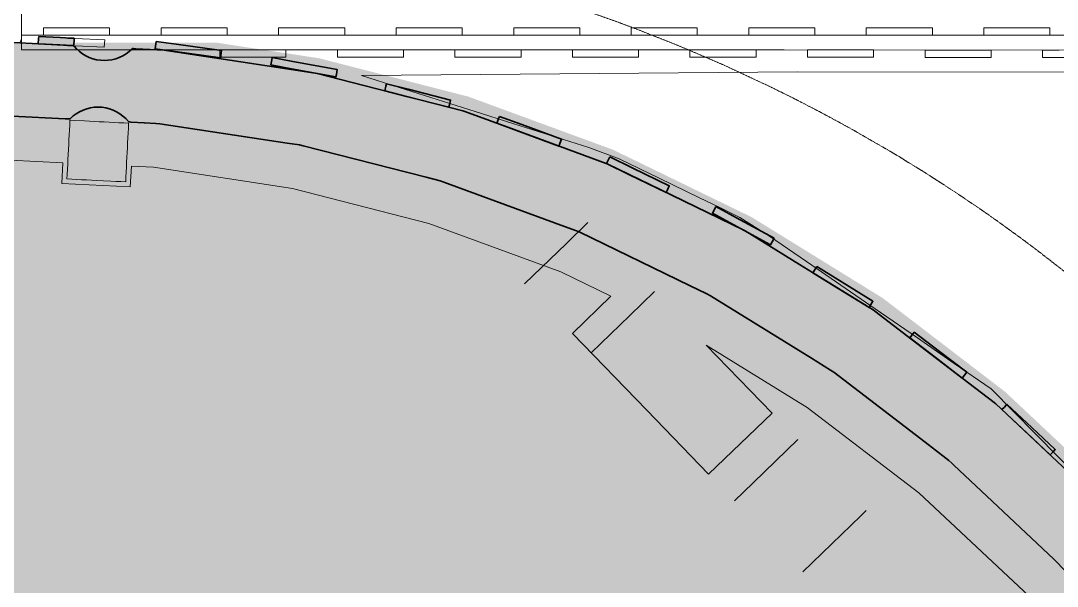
# Model space of a CAD drawing. Header units: millimetres. Extents: x -31757 to 121236, y -27283 to 59400.
# Drawn here: x 54641 to 56758, y 54795 to 55950 of the extents above; entities that cross this region are included whole.
import ezdxf

# ---------------------------------------------------------------- set-up
doc = ezdxf.new("R2010")
doc.units = ezdxf.units.MM
doc.linetypes.add('PHANTOM', pattern=[6.35, 3.175, -0.635, 0.635, -0.635, 0.635, -0.635])
for name, color, linetype, lineweight in [('01_切断（構造・壁）', 7, 'Continuous', 35), ('06_部屋の色', 8, 'Continuous', 0), ('10_見えがかり', 7, 'Continuous', 13), ('11_見えがかり（家具）', 8, 'Continuous', 9), ('20_上部（屋根の外形・梁）', 8, 'PHANTOM', 9), ('30_敷地・外構', 8, 'Continuous', 9)]:
    doc.layers.add(name, color=color, linetype=linetype, lineweight=lineweight)

msp = doc.modelspace()

# ---------------------------------------------------------------- hatches: boundary and pattern name
at = {"layer": '01_切断（構造・壁）'}
for points in [[(42366.1, 53852.4), (42446.3, 53962.3), (42479.1, 54007.2), (42480.6, 54009.2), (42567.2, 54113), (42603.5, 54156.5), (42604.1, 54157.2), (42647, 54206.3), (42659.8, 54221), (42664.9, 54227.4), (42669.3, 54234.3), (42706, 54299.5), (42706, 54299.5), (42722, 54327.8), (42722, 54327.9), (42722.6, 54328.9), (42723.5, 54330.5), (42736.6, 54351.2), (42880.6, 54580.2), (42882.8, 54583.4), (42897, 54601.8), (43062.6, 54816.1), (43065.1, 54819), (43081.1, 54836), (43266.3, 55033.4), (43269.1, 55036.1), (43287, 55051.8), (43490, 55230.1), (43493, 55232.5), (43511.9, 55246.1), (43731.5, 55404.5), (43734.7, 55406.6), (43965.2, 55541.2), (43965.2, 55541.2), (43965.2, 55541.2), (43988.7, 55554.9), (43992.1, 55556.7), (44232.2, 55667.5), (44259, 55679.9), (44262.6, 55681.3), (44511.5, 55768.4), (44540.2, 55778.4), (44543.9, 55779.5), (44573.3, 55786.7), (44829.5, 55849.4), (44833.2, 55850.1), (45093.5, 55887.9), (45093.5, 55887.9), (45124.2, 55892.3), (45128.1, 55892.7), (45151.7, 55893.8), (45422.7, 55906.8), (45424.6, 55906.9), (45999.3, 55906.8), (45999.3, 55906.8), (51526.8, 55906), (52233.3, 55905.9), (52233.3, 55905.9), (52233.3, 55905.9), (52250, 55905.9), (52282, 55905.9), (52282, 55905.9), (52282, 55905.9), (52282, 55905.9), (52311.3, 55905.9), (52311.3, 55905.9), (52311.3, 55905.9), (52338.3, 55905.9), (52338.3, 55905.9), (52338.3, 55905.9), (52338.3, 55905.9), (52363.2, 55905.9), (52363.2, 55905.9), (52363.2, 55905.9), (52386.2, 55905.9), (52407.6, 55905.9), (52407.6, 55905.9), (52446, 55905.9), (52446, 55905.9), (52446, 55905.9), (52691.5, 55905.8), (52882.6, 55905.8), (52885.7, 55905.8), (52887.6, 55905.7), (52888.4, 55904.9), (52893.9, 55899.3), (52900, 55894.3), (52906.5, 55890), (52913.4, 55886.3), (52920.7, 55883.3), (52928.2, 55881), (52935.9, 55879.5), (52943.7, 55878.7), (52951.6, 55878.7), (52959.4, 55879.5), (52967.1, 55881), (52974.6, 55883.3), (52981.9, 55886.3), (52988.8, 55890), (52995.3, 55894.3), (53001.4, 55899.3), (53006.9, 55904.9), (53007.7, 55905.7), (53009.6, 55905.8), (53157.3, 55905.8), (53157.3, 55905.8), (53157.3, 55905.8), (53814.3, 55905.7), (53815.8, 55905.7), (53815.8, 55905.7), (54225.4, 55905.6), (54227.4, 55905.6), (54227.4, 55905.6), (54511.7, 55905.6), (54557.8, 55905.6), (54557.8, 55905.6), (54557.8, 55905.6), (54624.4, 55905.6), (54626.4, 55905.5), (54728.4, 55900.4), (54728.4, 55900.4), (54729.7, 55900.3), (54729.7, 55900.3), (54730.7, 55900.3), (54730.8, 55900.3), (54731.7, 55900.2), (54732.5, 55900.2), (54732.5, 55900.2), (54734.1, 55900.1), (54734.1, 55900.1), (54743.3, 55899.6), (54743.3, 55899.6), (54744.8, 55899.5), (54744.8, 55899.5), (54746.8, 55899.4), (54746.8, 55899.4), (54747.4, 55899.4), (54749.3, 55899.2), (54750, 55898.3), (54755.3, 55892.5), (54761.1, 55887.2), (54767.4, 55882.5), (54774.1, 55878.5), (54781.2, 55875.1), (54788.6, 55872.5), (54796.2, 55870.6), (54804, 55869.4), (54811.8, 55869), (54819.7, 55869.4), (54827.4, 55870.5), (54835.1, 55872.4), (54842.5, 55875.1), (54849.6, 55878.4), (54856.3, 55882.4), (54862.6, 55887.1), (54868.4, 55892.4), (54869.2, 55893.2), (54871.2, 55893.2), (54876.2, 55892.9), (54934.4, 55890), (54938.4, 55889.6), (55144.5, 55858.2), (55242.4, 55843.4), (55246.3, 55842.6), (55342.1, 55817.9), (55544.1, 55766.1), (55547.9, 55764.9), (55648.8, 55727.8), (55836.5, 55658.9), (55840.2, 55657.3), (55946.8, 55605.5), (56116.7, 55522.9), (56120.2, 55521), (56231.7, 55452.1), (56381.8, 55359.5), (56385.1, 55357.2), (56499.7, 55269.5), (56629.2, 55170.3), (56632.3, 55167.7), (56746.9, 55060.1), (56857.1, 54956.6), (56858.6, 54955.2), (57492.8, 54296.6), (57492.8, 54296.6), (57492.8, 54296.6), (59364.1, 52353.6), (59364.1, 52353.6), (59364.1, 52353.6), (59931.9, 51763.9), (59926.3, 51769.2), (59920.2, 51773.9), (59913.7, 51778), (59906.8, 51781.5), (59899.6, 51784.3), (59892.2, 51786.4), (59884.6, 51787.7), (59876.9, 51788.4), (59869.2, 51788.3), (59861.6, 51787.4), (59854, 51785.8), (59846.7, 51783.5), (59839.6, 51780.5), (59832.8, 51776.8), (59826.4, 51772.5), (59820.5, 51767.6), (59815, 51762.1), (59810.1, 51756.2), (59805.8, 51749.8), (59802.1, 51743), (59799.2, 51735.9), (59796.9, 51728.5), (59795.3, 51721), (59794.4, 51713.3), (59794.3, 51705.6), (59795, 51697.9), (59796.4, 51690.3), (59797, 51687.7), (59796.8, 51687.3), (59794.1, 51680.9), (59791.7, 51673.4), (59790, 51665.7), (59789.1, 51657.9), (59789, 51650.1), (59789.7, 51642.3), (59791.1, 51634.5), (59793.2, 51627), (59796.1, 51619.7), (59799.7, 51612.7), (59804, 51606.1), (59808.9, 51600), (59814.3, 51594.3), (59820.3, 51589.3), (59826.8, 51584.8), (59833.6, 51581), (59840.9, 51577.9), (59848.3, 51575.5), (59856, 51573.8), (59863.8, 51573), (59871.7, 51572.8), (59879.5, 51573.5), (59887.2, 51574.9), (59894.7, 51577.1), (59900.3, 51579.2), (59901.1, 51579.5), (59904, 51578.8), (59911.8, 51577.1), (59919.7, 51576.2), (59927.7, 51576.1), (59935.7, 51576.8), (59943.5, 51578.3), (59951.2, 51580.5), (59958.6, 51583.6), (59965.7, 51587.3), (59972.3, 51591.7), (59978.5, 51596.8), (59984.2, 51602.5), (59989.2, 51608.7), (59993.6, 51615.3), (59997.3, 51622.4), (60000.3, 51629.8), (60002.6, 51637.5), (60004, 51645.4), (60004.7, 51653.4), (60004.6, 51661.4), (60003.6, 51669.3), (60001.9, 51677.1), (59999.4, 51684.7), (59996.2, 51692), (59992.2, 51699), (59987.6, 51705.5), (59982.4, 51711.5), (59984.1, 51709.7), (59993.6, 51699.9), (59993.6, 51699.9), (60014.9, 51677.8), (60014.9, 51677.8), (60029.2, 51662.9), (60380.7, 51297.9), (60381.9, 51296.5), (60380.6, 51295.1), (60376.1, 51290.8), (60275.4, 51193.8), (60274, 51192.6), (60272.6, 51193.9), (59956.9, 51521.8), (59951.1, 51527.2), (59944.9, 51532), (59938.2, 51536.1), (59931.2, 51539.6), (59923.8, 51542.4), (59916.2, 51544.5), (59908.4, 51545.7), (59900.6, 51546.3), (59892.7, 51546), (59884.9, 51545), (59877.2, 51543.2), (59869.8, 51540.6), (59862.6, 51537.4), (59855.8, 51533.4), (59849.4, 51528.9), (59843.5, 51523.6), (59821.8, 51502.5), (59821.8, 51502.5), (59733, 51416.3), (59721.5, 51405.1), (59721.5, 51405.1), (59705.1, 51389.2), (59292, 50991.6), (59292, 50991.6), (59196.3, 50899.5), (59195.6, 50898.9), (59128.1, 50832.3), (59000.5, 50706.7), (58999.1, 50705.4), (58997.7, 50706.7), (58899.6, 50807.3), (58895.7, 50811.2), (58894.5, 50812.6), (58895.7, 50814), (58896, 50814.3), (58896, 50814.3), (58904.5, 50822.7), (58904.5, 50822.7), (58904.5, 50822.7), (58916.9, 50834.9), (58916.9, 50834.9), (58916.9, 50834.9), (59081.2, 50996.7), (59081.2, 50996.7), (59091.2, 51006.5), (59091.5, 51006.8), (59504.6, 51404.4), (59600.5, 51496.7), (59701, 51594.4), (59701, 51594.4), (59717.6, 51610.4), (59717.6, 51610.4), (59732, 51624.5), (59732, 51624.5), (59740, 51632.2), (59745.3, 51637.9), (59750.1, 51644.1), (59754.2, 51650.8), (59757.6, 51657.8), (59760.4, 51665.1), (59762.4, 51672.7), (59763.7, 51680.4), (59764.2, 51688.2), (59763.9, 51696.1), (59762.9, 51703.8), (59761.2, 51711.4), (59758.6, 51718.9), (59755.4, 51726), (59751.5, 51732.8), (59747, 51739.2), (59741.8, 51745.1), (59660.2, 51829.8), (59660.2, 51829.8), (59660.2, 51829.8), (59656, 51834.2), (59656, 51834.2), (59656, 51834.2), (58763.6, 52760.8), (58763.5, 52760.9), (58763.5, 52760.9), (58369.3, 53170.2), (58340.4, 53200.3), (58340.4, 53200.3), (58241, 53303.5), (58240.9, 53303.6), (58240.9, 53303.6), (57948.4, 53607.3), (57948.4, 53607.3), (57944.6, 53611.2), (57944.6, 53611.2), (57944.6, 53611.2), (57084.7, 54504.1), (56753.8, 54847.7), (56751, 54850.5), (56636.6, 54957.9), (56636.6, 54957.9), (56546.6, 55042.4), (56546.3, 55042.8), (56546.3, 55042.8), (56542.4, 55046.4), (56536.6, 55051.8), (56530.4, 55057), (56488, 55089.5), (56301.5, 55232.3), (56294.9, 55236.9), (56255.7, 55261.1), (56049.6, 55388.3), (56042.5, 55392.2), (56007.1, 55409.4), (55783.2, 55518.2), (55775.8, 55521.4), (55744.1, 55533), (55505.2, 55620.8), (55497.5, 55623.2), (55469.4, 55630.4), (55218.2, 55694.9), (55210.4, 55696.5), (55185.2, 55700.3), (54925.3, 55739.8), (54917.3, 55740.6), (54893.6, 55741.8), (54893.6, 55741.8), (54893.6, 55741.8), (54866.5, 55743.2), (54866.3, 55743.2), (54866.3, 55743.2), (54863.6, 55743.4), (54861.7, 55743.6), (54861, 55744.4), (54855.7, 55750.3), (54849.9, 55755.5), (54843.6, 55760.2), (54836.9, 55764.3), (54829.8, 55767.6), (54822.4, 55770.3), (54814.8, 55772.2), (54807, 55773.4), (54799.2, 55773.8), (54791.3, 55773.4), (54783.6, 55772.3), (54775.9, 55770.4), (54768.5, 55767.7), (54761.4, 55764.4), (54754.7, 55760.3), (54748.4, 55755.7), (54742.6, 55750.4), (54741.8, 55749.6), (54739.8, 55749.6), (54732.1, 55750), (54623.6, 55755.5), (54619.6, 55755.6), (54555, 55755.6), (54555, 55755.6), (54555, 55755.6), (54224.4, 55755.6), (54224.4, 55755.6), (54224.4, 55755.6), (53812.8, 55755.7), (53812.8, 55755.7), (53428.3, 55755.7), (53192.7, 55755.8), (53192.7, 55755.8), (53009.6, 55755.8), (53007.7, 55755.9), (53006.9, 55756.7), (53001.4, 55762.3), (52995.3, 55767.3), (52988.8, 55771.6), (52981.8, 55775.3), (52974.6, 55778.3), (52967.1, 55780.6), (52959.4, 55782.2), (52951.6, 55782.9), (52943.7, 55782.9), (52935.9, 55782.2), (52928.2, 55780.6), (52920.7, 55778.4), (52913.4, 55775.4), (52906.5, 55771.7), (52900, 55767.3), (52893.9, 55762.3), (52888.4, 55756.8), (52887.6, 55755.9), (52885.7, 55755.8), (52846.6, 55755.8), (52805.1, 55755.8), (52792.9, 55755.8), (52770.6, 55755.8), (52740.4, 55755.8), (52735.5, 55755.8), (52732.7, 55755.8), (52729.8, 55755.8), (52726.5, 55755.8), (52723, 55755.8), (52719.2, 55755.8), (52714.9, 55755.8), (52711.5, 55755.8), (52708.9, 55755.8), (52704.8, 55755.8), (52698.2, 55755.8), (52698.2, 55755.8), (46868.1, 55756.7), (46868.1, 55756.7), (46868.1, 55756.7), (46436.4, 55756.7), (46002, 55756.8), (46002, 55756.8), (45429.2, 55756.9), (45425.3, 55756.8), (45402.8, 55755.7), (45144.4, 55743.3), (45136.7, 55742.6), (44891, 55706.9), (44891, 55706.9), (44891, 55706.9), (44863.8, 55703), (44856.3, 55701.5), (44614.5, 55642.3), (44588.4, 55635.9), (44581.1, 55633.8), (44345.4, 55551.4), (44320.7, 55542.7), (44313.6, 55539.9), (44086.8, 55435.2), (44063.2, 55424.3), (44056.4, 55420.7), (43841, 55294.9), (43818.3, 55281.7), (43811.8, 55277.5), (43796, 55266.1), (43588.2, 55116.2), (43582.1, 55111.4), (43567, 55098.1), (43375, 54929.4), (43369.4, 54924.1), (43355.3, 54909), (43180.7, 54723), (43175.7, 54717.2), (43163.4, 54701.2), (43007.1, 54498.9), (43002.7, 54492.6), (42991.9, 54475.3), (42852.9, 54254.5), (42851, 54251.2), (42806.6, 54172.6), (42806.6, 54172.6), (42789.3, 54141.9), (42788.2, 54140.1), (42787, 54138.5), (42738.7, 54083.3), (42718.5, 54060.2), (42717.3, 54058.8), (42633.3, 53958), (42599.8, 53917.9), (42596.6, 53913.8), (42520.5, 53809.6), (42489, 53766.4), (42487.5, 53764.3), (42353.3, 53567.4), (42353.3, 53567.4), (42023.1, 53082.8), (42017.4, 53074.6), (42017.4, 53074.6), (42017.4, 53074.6), (41961.9, 52993.1), (41961.9, 52993.1), (41961.9, 52993.1), (41736.6, 52662.5), (41736.6, 52662.5), (41736.6, 52662.5), (39389.9, 49219.6), (38282.4, 47594.7), (38282.4, 47594.7), (38282.4, 47594.7), (38186.3, 47453.7), (38186.3, 47453.7), (38186.3, 47453.7), (37082.1, 45833.7), (37082.1, 45833.7), (36986.2, 45693), (36986.2, 45693), (36986.2, 45693), (33562.8, 40670.3), (32448.7, 39035.8), (32448.7, 39035.8), (32448.7, 39035.8), (32352.1, 38894), (32352, 38893.9), (32352, 38893.9), (32262.5, 38762.7), (32261.1, 38760.5), (32228.5, 38709.1), (32161.6, 38603.6), (32158.9, 38599.1), (32131.1, 38548.1), (32071.7, 38439.4), (32069.4, 38434.7), (32045.3, 38382.8), (31992.8, 38269.6), (31990.8, 38264.8), (31970.6, 38212.6), (31925.3, 38095), (31923.6, 38090.1), (31907.3, 38038.1), (31869.3, 37916.4), (31867.9, 37911.3), (31864.3, 37896.2), (31864.3, 37896.2), (31859.7, 37877.2), (31859.7, 37877.2), (31859.7, 37877.2), (31859.2, 37875), (31858.6, 37873.2), (31857.6, 37872.6), (31850.9, 37868.5), (31844.6, 37863.8), (31838.9, 37858.5), (31833.7, 37852.6), (31829, 37846.3), (31825.1, 37839.5), (31821.8, 37832.4), (31819.2, 37824.9), (31817.3, 37817.3), (31816.2, 37809.5), (31815.9, 37801.7), (31816.4, 37793.9), (31817.6, 37786.1), (31819.6, 37778.5), (31822.3, 37771.1), (31825.7, 37764.1), (31829.8, 37757.4), (31830.4, 37756.4), (31830.1, 37754.5), (31825.2, 37734.4), (31824.2, 37729.3), (31821.4, 37713.3), (31793.2, 37550), (31792.4, 37544.8), (31790.6, 37527.8), (31773.3, 37363.9), (31772.9, 37358.6), (31772.2, 37340.6), (31772.2, 37340.6), (31766.1, 37186.8), (31766, 37186.7), (31766, 37186.7), (31765.7, 37177.8), (31765.7, 37176.8), (31765.7, 37176.8), (31765.6, 37171.5), (31768.3, 37068.8), (31768.3, 37068.8), (31768.4, 37065.6), (31768.4, 37065.6), (31768.4, 37064.1), (31768.4, 37063.1), (31768.5, 37061.9), (31768.5, 37061.9), (31768.5, 37061.8), (31770.3, 36990.6), (31770.3, 36989.7), (31770.3, 36989.7), (31770.6, 36984.4), (31772.5, 36964.2), (31787.3, 36803.2), (31787.9, 36798), (31791.3, 36776.8), (31816.4, 36618.3), (31817.4, 36613.1), (31822.5, 36590.9), (31857.7, 36435.7), (31859, 36430.6), (31865.9, 36407.4), (31910.8, 36256.2), (31912.5, 36251.2), (31921.2, 36227.5), (31928.2, 36208.6), (31928.2, 36208.6), (31928.2, 36208.6), (31975.6, 36080.5), (31977.6, 36075.7), (31997.3, 36031.6), (32051.8, 35909.5), (32054.1, 35904.8), (32077.7, 35860.2), (32139.1, 35743.9), (32141.7, 35739.4), (32169.3, 35694.4), (32237, 35584.4), (32239.9, 35580), (32271.8, 35535.1), (32345.2, 35431.6), (32348.4, 35427.4), (32384.5, 35383), (32463.3, 35286.3), (32466.7, 35282.3), (32467.7, 35281.3), (32490.5, 35256.7), (32490.5, 35256.7), (32490.5, 35256.7), (32590.5, 35149), (32594.2, 35145.3), (32620.8, 35120.2), (32726.6, 35020.4), (32730.5, 35016.9), (32760.3, 34992.3), (32873.7, 34898.6), (32875.7, 34896.9), (32876, 34896.7), (32877.6, 34895.4), (32876.5, 34893.9), (32846.9, 34855.7), (32837.2, 34843.2), (32798.2, 34792.7), (32798.2, 34792.7), (32787.1, 34778.3), (32785.9, 34776.9), (32784.4, 34778), (32781.5, 34780.2), (32780.5, 34781), (32712.1, 34837.6), (32630.1, 34905.3), (32628.2, 34907), (32562.3, 34969.2), (32486.7, 35040.5), (32484.9, 35042.3), (32421.5, 35110.6), (32352.6, 35184.8), (32350.8, 35186.8), (32290.4, 35261.1), (32228.1, 35337.6), (32226.5, 35339.7), (32169.5, 35420), (32114, 35498.3), (32112.5, 35500.5), (32059.5, 35586.7), (32010.7, 35666.1), (32009.4, 35668.4), (31960.7, 35760.5), (31918.6, 35840.3), (31917.4, 35842.7), (31873.7, 35940.4), (31838.1, 36020.2), (31837.1, 36022.6), (31798.9, 36125.8), (31769.6, 36205), (31768.8, 36207.5), (31736.6, 36315.8), (31713.4, 36393.9), (31712.8, 36396.4), (31687.1, 36509.5), (31669.8, 36586), (31669.3, 36588.6), (31650.7, 36706), (31638.8, 36780.7), (31638.5, 36783.3), (31627.4, 36904.4), (31620.7, 36976.9), (31620.5, 36979.5), (31618.9, 37042.5), (31618.9, 37043.4), (31618.8, 37046.4), (31618.8, 37047.7), (31618.7, 37048.7), (31618.7, 37050.1), (31618.7, 37052.2), (31618.7, 37052.2), (31618.6, 37055.3), (31618.6, 37055.3), (31615.9, 37157.2), (31615.9, 37157.2), (31615.9, 37157.2), (31615.5, 37173.9), (31615.5, 37176.5), (31615.8, 37182.3), (31620.6, 37303.3), (31620.6, 37303.3), (31620.6, 37303.3), (31623.3, 37370.8), (31623.5, 37373.4), (31637.1, 37501.9), (31643.9, 37566.8), (31644.3, 37569.4), (31666.7, 37698.8), (31677.4, 37761), (31677.9, 37763.6), (31683.6, 37786.9), (31684, 37788.6), (31684.3, 37789.7), (31684.8, 37791.6), (31685.8, 37792.1), (31692.5, 37796.2), (31698.8, 37800.9), (31704.5, 37806.3), (31709.8, 37812.1), (31714.4, 37818.5), (31718.4, 37825.2), (31721.7, 37832.4), (31724.2, 37839.8), (31726.1, 37847.4), (31727.2, 37855.2), (31727.5, 37863), (31727, 37870.9), (31725.8, 37878.6), (31723.9, 37886.2), (31721.1, 37893.6), (31717.7, 37900.7), (31713.6, 37907.4), (31713, 37908.3), (31713.3, 37910.2), (31722.8, 37949.2), (31723.6, 37952.6), (31724.3, 37955.1), (31742.3, 38012.8), (31782.2, 38140.7), (31783.1, 38143.2), (31805.3, 38200.8), (31853.1, 38324.6), (31854.1, 38327), (31880.5, 38383.9), (31935.9, 38503.5), (31937.1, 38505.8), (31967.4, 38561.3), (32030.2, 38676.5), (32031.6, 38678.7), (32065.6, 38732.3), (32136.1, 38843.5), (32136.8, 38844.6), (32227.5, 38977.7), (32227.5, 38977.7), (32324, 39119.2), (32324.3, 39119.6), (32324.3, 39119.6), (32324.3, 39119.6), (33438.3, 40754.1), (36862.8, 45778.3), (36862.8, 45778.3), (36958.7, 45919), (36958.7, 45919), (38062.8, 47538.9), (38062.8, 47538.9), (38062.8, 47538.9), (38159, 47680), (38159, 47680), (38159, 47680), (39252.1, 49283.7), (39266.5, 49304.9), (39266.5, 49304.9), (40085.2, 50506.1), (41490.1, 52567.3), (41490.1, 52567.3), (41490.1, 52567.3), (41609.6, 52742.6), (41613.7, 52748.6), (41613.7, 52748.6), (41831.7, 53068.5), (41839, 53079.2), (41839, 53079.2), (41839, 53079.2), (41894.6, 53160.7), (41894.6, 53160.7), (41894.6, 53160.7), (42225, 53645.5), (42230.4, 53653.3), (42230.4, 53653.3), (42230.4, 53653.3), (42365.3, 53851.3)], [(54677.9, 55917.9), (54721.9, 55915.7), (54732.6, 55915.2), (54737.7, 55914.9), (54750.1, 55914.3), (54750, 55912.4), (54749.4, 55899.3), (54737, 55899.9), (54731.8, 55900.2), (54721.2, 55900.7), (54677.1, 55903), (54677.7, 55913.7)], [(54917.6, 55907.6), (54958.6, 55902), (55051.4, 55889.4), (55050, 55879.2), (55049.4, 55874.5), (54956.6, 55887.1), (54915.6, 55892.7), (54917, 55903)], [(55154.7, 55874.8), (55197.1, 55867), (55287.5, 55850.4), (55285.7, 55840.5), (55284.8, 55835.6), (55194.4, 55852.2), (55152, 55860), (55153.8, 55870)], [(55388.3, 55821.6), (55432.4, 55810.2), (55519, 55788), (55516.6, 55778.5), (55515.3, 55773.5), (55428.6, 55795.7), (55384.5, 55807), (55387, 55816.7)], [(55618.7, 55754.9), (55664.3, 55738.1), (55745.4, 55708.3), (55742.2, 55699.5), (55740.2, 55694.2), (55659.1, 55724), (55613.5, 55740.8), (55616.8, 55749.8)], [(55844.1, 55672.1), (55891.1, 55649.3), (55965.5, 55613.2), (55961.6, 55605.1), (55959, 55599.7), (55884.5, 55635.8), (55837.5, 55658.6), (55841.6, 55666.9)], [(56060.8, 55570.5), (56110.4, 55543.5), (56179.4, 55506), (56175.4, 55498.5), (56172.3, 55492.8), (56103.3, 55530.3), (56053.7, 55557.3), (56057.8, 55565)], [(56266.6, 55448.2), (56318.4, 55416.3), (56381.5, 55377.3), (56377.3, 55370.5), (56373.6, 55364.6), (56310.5, 55403.5), (56258.8, 55435.5), (56263.1, 55442.5)], [(56465.7, 55314.4), (56517.4, 55274.8), (56572.9, 55232.4), (56568.3, 55226.4), (56563.8, 55220.5), (56508.3, 55262.9), (56456.6, 55302.5), (56461.3, 55308.7)], [(56655.1, 55166.9), (56705.6, 55119.4), (56753.5, 55074.5), (56748.7, 55069.4), (56743.2, 55063.6), (56695.4, 55108.5), (56644.8, 55156), (56649.8, 55161.3)]]:
    msp.add_hatch(color=7, dxfattribs=at).paths.add_polyline_path(points)
at = {"layer": '06_部屋の色', "true_color": 0xf6e3a4}
h = msp.add_hatch(color=8, dxfattribs=at)
h.paths.add_polyline_path([(37121.8, 42081.2), (37460.6, 42484.9), (37800.4, 42887.9), (36072.4, 44348.7), (39234.8, 48988.5), (39431.2, 49276.7), (39322.7, 49373.6), (39316.9, 49378.8), (39496.9, 49642.9), (39611.1, 49540.6), (39795.6, 49811.2), (39687.3, 49908.5), (39681.5, 49913.7), (39861.6, 50178), (39975.6, 50075.3), (40009.7, 50125.4), (40040.8, 50171), (41255.9, 51953.7), (41148.6, 52052.4), (41142.8, 52057.7), (41323.5, 52322.9), (41429.2, 52225.4), (41436.5, 52218.7), (41621.7, 52490.5), (41514.7, 52589.5), (41508.9, 52594.8), (41689.8, 52860.2), (41802.5, 52755.7), (41822.1, 52784.5), (42460.9, 53721.7), (42489.9, 53764.2), (42585.7, 53895.5), (42599.7, 53914.6), (42604.4, 53920.3), (42708.9, 54045.6), (42719.4, 54058.2), (42787.8, 54136.5), (42789.9, 54138.9), (42851.9, 54248.7), (42853.6, 54251.8), (42853.6, 54251.9), (42855.9, 54255.5), (43006.4, 54494.7), (43009, 54498), (43179.6, 54718.9), (43182.4, 54721.9), (43373.5, 54925.4), (43376.6, 54928.2), (43586.3, 55112.4), (43589.7, 55114.8), (43816, 55278.1), (43817.8, 55279.1), (44024.5, 55399.8), (44060.7, 55420.9), (44277.9, 55521.2), (44317.9, 55539.6), (44543.7, 55618.6), (44585.3, 55633.1), (44817.7, 55690), (44860.4, 55700.5), (45097.2, 55734.8), (45139.9, 55741), (45140.7, 55741.1), (45144.9, 55741.3), (45427.3, 55754.9), (45483, 55754.9), (47818.2, 55754.5), (47818.4, 55903), (47818.4, 55906.5), (51414.4, 55906), (51414.2, 55759.5), (51414.2, 55754), (51454.3, 55754), (51465.9, 55754), (54573.7, 55753.6), (54613.5, 55753.6), (54615.4, 55753.6), (54621.5, 55753.6), (54623.5, 55753.5), (54625.5, 55753.4), (54626, 55753.3), (54921.2, 55738.5), (54925.4, 55737.8), (55213.9, 55693.9), (55218.1, 55692.9), (55500.8, 55620.2), (55504.7, 55618.8), (55778.8, 55518.2), (55782.5, 55516.4), (56045.2, 55388.7), (56048.5, 55386.6), (56297.2, 55233.1), (56300.2, 55230.8), (56532.3, 55053.1), (56533.1, 55052.3), (56744.8, 54853.6), (56751, 54847.7), (56772.1, 54825.8), (56777.2, 54820.5), (56821.3, 54774.8), (56991.9, 54597.6), (59427.7, 52068.4), (59746.8, 51737.1), (59781.4, 51701.1), (59794.3, 51687.7), (59792.1, 51685.6), (59685.5, 51582.1), (59787.6, 51476.3), (59791.1, 51472.7), (59705, 51389), (59196, 50899.2), (59143.7, 50847.7), (59044.4, 50949.6), (59037.6, 50956.5), (59034, 50953), (59033.8, 50952.8), (59033.1, 50952.1), (59029.9, 50949), (58743.2, 50666.6), (58401.6, 50334.7), (58400.1, 50333.3), (58394.2, 50327.5), (57903.5, 49839.6), (57892.9, 49829), (57459.3, 49402), (57563.5, 49297.4), (57566.6, 49294.3), (57502.7, 49231.4), (57154, 48880), (56803.1, 48530.9), (56319, 48038.3), (56153.9, 47871.8), (56045.6, 47978.5), (55701.8, 47631.8), (55695.6, 47625.4), (55514.2, 47438.2), (55619.3, 47335.4), (55622.9, 47331.9), (55470.9, 47175.2), (55131.2, 46829.4), (54643.1, 46321.1), (54162.4, 45825.1), (53814.8, 45458.4), (53742.7, 45383.3), (53637.7, 45483.3), (53632.6, 45488.1), (53421.1, 45267.7), (53527.7, 45166.4), (53531.3, 45163), (53479.2, 45108.7), (52996.9, 44594.7), (52522.1, 44093.2), (52295.7, 43848.7), (52189.7, 43947.7), (52184.5, 43952.5), (52071.6, 43830.4), (52067.7, 43826.3), (51742.6, 43479.6), (51737.9, 43474.5), (51735.6, 43472.1), (51731.2, 43467.3), (51729.8, 43465.8), (51272.8, 42967.2), (51268.6, 42962.6), (50788.3, 42443.3), (50777.9, 42432.1), (50470.8, 42092.4), (50464.2, 42085.1), (50122.7, 41712.2), (49662.4, 41198.3), (49653.5, 41188.4), (49653.4, 41188.2), (49652.4, 41187.1), (49194.4, 40680.5), (49188.9, 40674.4), (48872.2, 40316), (48867.4, 40310.6), (48534.9, 39939.1), (48530, 39933.5), (48072.9, 39411.1), (48066.1, 39403.3), (47608.6, 38885.3), (47437.2, 38686.8), (47550, 38588.5), (47551.8, 38587), (47406.2, 38418.2), (47073.7, 38037.8), (46615.8, 37502), (46164.6, 36979.1), (45852.2, 36608.5), (45590.5, 36302.3), (44600.9, 37138.8), (44291.6, 37400.2), (44789.6, 37987.1), (45302.9, 38587.4), (45805.3, 39170.5), (46309.8, 39751.7), (43444.8, 42248), (42931, 41656.2), (42419.5, 41062.4), (41910.1, 40466.8), (41389.8, 39853.7), (41349.7, 39806.3), (43641.2, 37870.2), (43189.5, 37333.6), (42700.5, 36748.6), (42375.7, 36357.7), (41893.4, 35773.6), (41891, 35772), (41887.6, 35772.2), (35947.6, 40658.3), (35945.8, 40661.7), (35947, 40665.4), (36615.4, 41474)])
h.paths.add_polyline_path([(52361.6, 48399.8), (52291.4, 48477.5), (52216.2, 48550.4), (52136.5, 48618.2), (52052.4, 48680.7), (51964.5, 48737.5), (51873, 48788.5), (51778.4, 48833.3), (51681.1, 48871.9), (51581.5, 48904.1), (51479.9, 48929.6), (51376.9, 48948.5), (51272.9, 48960.5), (51168.3, 48965.8), (51063.6, 48964.2), (50959.3, 48955.8), (50855.7, 48940.5), (50753.4, 48918.5), (50652.7, 48889.9), (50554, 48854.7), (50457.9, 48813.2), (50364.7, 48765.4), (50274.8, 48711.7), (50188.7, 48652.2), (50106.6, 48587.2), (50029, 48517), (49956.1, 48441.8), (49888.3, 48362.1), (49825.8, 48278), (49769, 48190.1), (49718, 48098.7), (49673.1, 48004), (49634.5, 47906.7), (49602.4, 47807.1), (49576.8, 47705.5), (49558, 47602.6), (49545.9, 47498.5), (49540.7, 47393.9), (49542.3, 47289.3), (49550.7, 47184.9), (49566, 47081.3), (49588, 46978.9), (49616.6, 46878.3), (49651.8, 46779.6), (49693.3, 46683.5), (49741, 46590.4), (49794.7, 46500.5), (49854.2, 46414.3), (49919.2, 46332.3), (49989.5, 46254.6), (50064.6, 46181.7), (50144.4, 46113.9), (50228.4, 46051.4), (50316.4, 45994.6), (50407.8, 45943.6), (50502.4, 45898.7), (50599.7, 45860.2), (50699.4, 45828), (50801, 45802.5), (50903.9, 45783.6), (51007.9, 45771.5), (51112.5, 45766.3), (51217.2, 45767.9), (51321.5, 45776.3), (51425.1, 45791.6), (51527.5, 45813.6), (51628.2, 45842.2), (51726.8, 45877.4), (51822.9, 45918.9), (51916.1, 45966.6), (52006, 46020.4), (52092.1, 46079.9), (52174.2, 46144.9), (52251.9, 46215.1), (52324.8, 46290.2), (52392.6, 46370), (52455.1, 46454.1), (52511.9, 46542), (52562.8, 46633.4), (52607.7, 46728.1), (52646.3, 46825.4), (52678.4, 46925), (52704, 47026.6), (52722.8, 47129.5), (52734.9, 47233.5), (52740.2, 47338.1), (52738.6, 47442.8), (52730.1, 47547.1), (52714.9, 47650.8), (52692.9, 47753.1), (52664.3, 47853.8), (52629.1, 47952.5), (52587.5, 48048.6), (52539.8, 48141.7), (52486.1, 48231.6), (52426.6, 48317.8)], flags=0)
at = {"layer": '10_見えがかり'}
msp.add_hatch(color=8, dxfattribs=at).paths.add_polyline_path([(42365.7, 53851.9), (42479.8, 54008.2), (42603.8, 54156.9), (42665.2, 54227.2), (42723, 54329.7), (42881.7, 54581.9), (43063.8, 54817.6), (43267.7, 55034.8), (43491.5, 55231.4), (43733.1, 55405.6), (43990.3, 55555.9), (44260.8, 55680.7), (44542, 55779), (44831.3, 55849.9), (45113.4, 55890.8), (45126.1, 55892.6), (45423.7, 55906.9), (47816.4, 55906.5), (52850.6, 55905.8), (53007.7, 55905.8), (53241.3, 55905.8), (54357.6, 55905.6), (54625.4, 55905.6), (54627.5, 55905.5), (55040.7, 55905.4), (55250.6, 55873.5), (55555.2, 55795.2), (55850.5, 55686.8), (56133.5, 55549.2), (56401.1, 55384), (56650.9, 55192.8), (56879.6, 54978), (60015.9, 51721.4), (59993.6, 51699.9), (60382.1, 51296.5), (60274, 51192.5), (59901.1, 51579.6), (59829.4, 51510), (59704.9, 51389), (59196, 50899.2), (58999.5, 50705.7), (58849.5, 50557.9), (58500.7, 50219.1), (57999.8, 49721), (57502.7, 49231.4), (57154, 48880), (57142.7, 48868.8), (56815.3, 48543.2), (56309.1, 48028.2), (56152.5, 47870.4), (55810.5, 47525.5), (55485.3, 47190), (55131.2, 46829.4), (54643.1, 46321.1), (54162.4, 45825.1), (53814.8, 45458.4), (53606.4, 45241.3), (53532.7, 45164.4), (53479.2, 45108.7), (52996.9, 44594.7), (52522, 44093.2), (52294.3, 43847.3), (52178.7, 43722.5), (51847.2, 43368.9), (51380.5, 42859.8), (50890.2, 42329.6), (50576.8, 41983), (50235.5, 41610.4), (49818, 41144.2), (49765.3, 41085.3), (49302.1, 40573), (48967.5, 40194.4), (48644.2, 39833.2), (48180.1, 39302.8), (47722.9, 38785.1), (47553.1, 38588.5), (47392.7, 38402.7), (47073.7, 38037.8), (46615.8, 37502), (46164.6, 36979.1), (45838.8, 36592.9), (45535.2, 36237.6), (45072.4, 35683.3), (44616.2, 35141.8), (44319.2, 34781), (43995.5, 34393), (43550.1, 33846.7), (43111.2, 33313.5), (42801, 32927.8), (42488.3, 32544), (42053.7, 31998.2), (41611.1, 31447.6), (41310.8, 31065.1), (41007.9, 30684.7), (40574.4, 30126.9), (40138.2, 29571.3), (39909.1, 29272.3), (39891.6, 29285.9), (39872.6, 29261.3), (32761.7, 34756.3), (32608.6, 34882.9), (32463.8, 35019.5), (32328.3, 35165.4), (32202.6, 35319.9), (32087.4, 35482.2), (31983, 35651.8), (31890.1, 35827.9), (31808.8, 36009.7), (31739.7, 36196.4), (31683.1, 36387.3), (31639, 36581.5), (31607.8, 36778.1), (31589.6, 36976.4), (31584.5, 37175.4), (31592.4, 37374.4), (31613.3, 37572.4), (31647.3, 37768.6), (31694, 37962.1), (31753.3, 38152.2), (31825, 38338), (31895.9, 38490.9), (32118.9, 38816.4), (32136.5, 38844), (35925.4, 44403), (36028.1, 44553.6), (36318, 44979), (36378.3, 45067.4), (36524.9, 45282.6), (37696.6, 47001.6), (39118.1, 49087.1), (39858, 50172.7), (39862.7, 50179.7), (40319.1, 50849.2), (40623.3, 51295.5), (40989.2, 51832.4), (41141.4, 52055.7), (41297.5, 52284.7)])

# ---------------------------------------------------------------- linework, layer by layer
at = {"layer": '01_切断（構造・壁）'}
for points in [[(54626.4, 55905.5), (54728.4, 55900.4), (54728.4, 55900.4), (54729.7, 55900.3), (54729.7, 55900.3), (54730.7, 55900.3), (54730.8, 55900.3), (54731.7, 55900.2), (54732.5, 55900.2), (54732.5, 55900.2), (54734.1, 55900.1), (54734.1, 55900.1), (54743.3, 55899.6), (54743.3, 55899.6), (54744.8, 55899.5), (54744.8, 55899.5), (54746.8, 55899.4), (54746.8, 55899.4), (54747.4, 55899.4), (54749.3, 55899.2), (54750, 55898.3), (54755.3, 55892.5), (54761.1, 55887.2), (54767.4, 55882.5), (54774.1, 55878.5), (54781.2, 55875.1), (54788.6, 55872.5), (54796.2, 55870.6), (54804, 55869.4), (54811.8, 55869), (54819.7, 55869.4), (54827.4, 55870.5), (54835.1, 55872.4), (54842.5, 55875.1), (54849.6, 55878.4), (54856.3, 55882.4), (54862.6, 55887.1), (54868.4, 55892.4), (54869.2, 55893.2), (54871.2, 55893.2), (54876.2, 55892.9), (54934.4, 55890), (54938.4, 55889.6), (55144.5, 55858.2), (55242.4, 55843.4), (55246.3, 55842.6), (55342.1, 55817.9), (55544.1, 55766.1), (55547.9, 55764.9), (55648.8, 55727.8), (55836.5, 55658.9), (55840.2, 55657.3), (55946.8, 55605.5), (56116.7, 55522.9), (56120.2, 55521), (56231.7, 55452.1), (56381.8, 55359.5), (56385.1, 55357.2), (56499.7, 55269.5), (56629.2, 55170.3), (56632.3, 55167.7), (56746.9, 55060.1), (56857.1, 54956.6)], [(54677.9, 55917.9), (54721.9, 55915.7), (54732.6, 55915.2), (54737.7, 55914.9), (54750.1, 55914.3), (54750, 55912.4), (54749.4, 55899.3), (54737, 55899.9), (54731.8, 55900.2), (54721.2, 55900.7), (54677.1, 55903), (54677.7, 55913.7), (54677.9, 55917.9)], [(54917.6, 55907.6), (54958.6, 55902), (55051.4, 55889.4), (55050, 55879.2), (55049.4, 55874.5), (54956.6, 55887.1), (54915.6, 55892.7), (54917, 55903), (54917.6, 55907.6)], [(55154.7, 55874.8), (55197.1, 55867), (55287.5, 55850.4), (55285.7, 55840.5), (55284.8, 55835.6), (55194.4, 55852.2), (55152, 55860), (55153.8, 55870), (55154.7, 55874.8)], [(55388.3, 55821.6), (55432.4, 55810.2), (55519, 55788), (55516.6, 55778.5), (55515.3, 55773.5), (55428.6, 55795.7), (55384.5, 55807), (55387, 55816.7), (55388.3, 55821.6)], [(57084.7, 54504.1), (56753.8, 54847.7), (56751, 54850.5), (56636.6, 54957.9), (56636.6, 54957.9), (56546.6, 55042.4), (56546.3, 55042.8), (56546.3, 55042.8), (56542.4, 55046.4), (56536.6, 55051.8), (56530.4, 55057), (56488, 55089.5), (56301.5, 55232.3), (56294.9, 55236.9), (56255.7, 55261.1), (56049.6, 55388.3), (56042.5, 55392.2), (56007.1, 55409.4), (55783.2, 55518.2), (55775.8, 55521.4), (55744.1, 55533), (55505.2, 55620.8), (55497.5, 55623.2), (55469.4, 55630.4), (55218.2, 55694.9), (55210.4, 55696.5), (55185.2, 55700.3), (54925.3, 55739.8), (54917.3, 55740.6), (54893.6, 55741.8), (54893.6, 55741.8), (54893.6, 55741.8), (54866.5, 55743.2), (54866.3, 55743.2), (54866.3, 55743.2), (54863.6, 55743.4), (54861.7, 55743.6), (54861, 55744.4), (54855.7, 55750.3), (54849.9, 55755.5), (54843.6, 55760.2), (54836.9, 55764.3), (54829.8, 55767.6), (54822.4, 55770.3), (54814.8, 55772.2), (54807, 55773.4), (54799.2, 55773.8), (54791.3, 55773.4), (54783.6, 55772.3), (54775.9, 55770.4), (54768.5, 55767.7), (54761.4, 55764.4), (54754.7, 55760.3), (54748.4, 55755.7), (54742.6, 55750.4), (54741.8, 55749.6), (54739.8, 55749.6), (54732.1, 55750), (54623.6, 55755.5)], [(55618.7, 55754.9), (55664.3, 55738.1), (55745.4, 55708.3), (55742.2, 55699.5), (55740.2, 55694.2), (55659.1, 55724), (55613.5, 55740.8), (55616.8, 55749.8), (55618.7, 55754.9)], [(55844.1, 55672.1), (55891.1, 55649.3), (55965.5, 55613.2), (55961.6, 55605.1), (55959, 55599.7), (55884.5, 55635.8), (55837.5, 55658.6), (55841.6, 55666.9), (55844.1, 55672.1)], [(56060.8, 55570.5), (56110.4, 55543.5), (56179.4, 55506), (56175.4, 55498.5), (56172.3, 55492.8), (56103.3, 55530.3), (56053.7, 55557.3), (56057.8, 55565), (56060.8, 55570.5)], [(55670, 55412.6), (55755.4, 55495.3), (55799.3, 55537.8)], [(56266.6, 55448.2), (56318.4, 55416.3), (56381.5, 55377.3), (56377.3, 55370.5), (56373.6, 55364.6), (56310.5, 55403.5), (56258.8, 55435.5), (56263.1, 55442.5), (56266.6, 55448.2)], [(55806.1, 55271.9), (55884.8, 55348), (55935.5, 55397)], [(56465.7, 55314.4), (56517.4, 55274.8), (56572.9, 55232.4), (56568.3, 55226.4), (56563.8, 55220.5), (56508.3, 55262.9), (56456.6, 55302.5), (56461.3, 55308.7), (56465.7, 55314.4)], [(56655.1, 55166.9), (56705.6, 55119.4), (56753.5, 55074.5), (56748.7, 55069.4), (56743.2, 55063.6), (56695.4, 55108.5), (56644.8, 55156), (56649.8, 55161.3), (56655.1, 55166.9)], [(56098.4, 54969.6), (56136.7, 55006.7), (56227.7, 55094.8)], [(56238.5, 54824.8), (56356.8, 54939.2), (56367.9, 54949.9)]]:
    msp.add_lwpolyline(points, dxfattribs=at)
at = {"layer": '10_見えがかり'}
for points in [[(54642.5, 55895.7), (54642.5, 55898.2), (54642.5, 55900.7), (54642.5, 55903.2), (54642.5, 55905.7), (54642.5, 55908.2), (54642.5, 55910.7), (54642.5, 55913.2), (54642.5, 55915.7), (54642.5, 55918.2), (54642.5, 55920.7), (55421.3, 55920.6), (56200.1, 55920.5), (56978.9, 55920.4), (57757.7, 55920.3), (58536.5, 55920.1), (60094.1, 55919.9), (60872.9, 55919.8), (62430.4, 55919.6)], [(54642.5, 55895.7), (54642.5, 55898.2), (54642.5, 55900.7), (54642.5, 55903.2), (54642.5, 55905.7), (54642.5, 55908.2), (54642.5, 55910.7), (54642.5, 55913.2), (54642.5, 55915.7), (54642.5, 55918.2), (54642.5, 55920.7), (55421.3, 55920.6), (56200.1, 55920.5), (56978.9, 55920.4), (57757.7, 55920.3), (58536.5, 55920.1), (60094.1, 55919.9), (60872.9, 55919.8), (62430.4, 55919.6)], [(54642.5, 55895.7), (54642.5, 55898.2), (54642.5, 55900.7), (54642.5, 55903.2), (54642.5, 55905.7), (54642.5, 55908.2), (54642.5, 55910.7), (54642.5, 55913.2), (54642.5, 55915.7), (54642.5, 55918.2), (54642.5, 55920.7), (55421.3, 55920.6), (56200.1, 55920.5), (56978.9, 55920.4), (57757.7, 55920.3), (58536.5, 55920.1), (60094.1, 55919.9), (60872.9, 55919.8), (62430.4, 55919.6)], [(54687.8, 55920.7), (54687.8, 55923.2), (54687.8, 55924.4), (54687.8, 55925.7), (54687.8, 55926.9), (54687.8, 55928.2), (54687.8, 55929.4), (54687.8, 55930.7), (54687.8, 55931.9), (54687.8, 55933.2), (54687.8, 55934.4), (54687.8, 55935.7), (54699, 55935.7), (54710.3, 55935.7), (54721.5, 55935.7), (54732.8, 55935.7), (54744, 55935.7), (54755.3, 55935.7), (54777.8, 55935.7), (54789, 55935.7), (54800.3, 55935.7), (54811.5, 55935.7), (54822.8, 55935.7), (54822.8, 55934.4), (54822.8, 55931.9), (54822.8, 55928.2), (54822.8, 55926.9), (54822.8, 55925.7), (54822.8, 55923.2), (54822.8, 55921.9), (54822.8, 55920.7), (54811.5, 55920.7), (54800.3, 55920.7), (54755.3, 55920.7), (54744, 55920.7), (54732.8, 55920.7), (54721.5, 55920.7), (54699, 55920.7), (54687.8, 55920.7)], [(54927.8, 55920.7), (54927.8, 55924.4), (54927.8, 55925.7), (54927.8, 55926.9), (54927.8, 55928.2), (54927.8, 55933.2), (54927.8, 55934.4), (54927.8, 55935.7), (54939, 55935.7), (54950.3, 55935.7), (54961.5, 55935.7), (54972.8, 55935.7), (54984, 55935.7), (54995.3, 55935.7), (55006.5, 55935.7), (55029, 55935.6), (55040.3, 55935.6), (55051.5, 55935.6), (55062.8, 55935.6), (55062.8, 55934.4), (55062.8, 55930.6), (55062.8, 55929.4), (55062.8, 55928.1), (55062.8, 55925.6), (55062.8, 55924.4), (55062.8, 55923.1), (55062.8, 55921.9), (55062.8, 55920.6), (55051.5, 55920.6), (55040.3, 55920.6), (55029, 55920.6), (55006.5, 55920.7), (54995.3, 55920.7), (54972.8, 55920.7), (54961.5, 55920.7), (54950.3, 55920.7), (54939, 55920.7), (54927.8, 55920.7)], [(55167.8, 55929.4), (55167.8, 55930.6), (55167.8, 55931.9), (55167.8, 55933.1), (55167.8, 55934.4), (55167.8, 55935.6), (55179, 55935.6), (55190.3, 55935.6), (55201.5, 55935.6), (55212.8, 55935.6), (55235.3, 55935.6), (55257.8, 55935.6), (55269, 55935.6), (55280.3, 55935.6), (55291.5, 55935.6), (55302.8, 55935.6), (55302.8, 55934.4), (55302.8, 55931.9), (55302.8, 55930.6), (55302.8, 55929.4), (55302.8, 55926.9), (55302.8, 55925.6), (55302.8, 55924.4), (55302.8, 55923.1), (55302.8, 55921.9), (55302.8, 55920.6), (55291.5, 55920.6), (55280.3, 55920.6), (55269, 55920.6), (55257.8, 55920.6), (55235.3, 55920.6), (55224, 55920.6), (55190.3, 55920.6), (55179, 55920.6), (55167.8, 55920.6), (55167.8, 55921.9), (55167.8, 55923.1), (55167.8, 55924.4), (55167.8, 55925.6), (55167.8, 55926.9), (55167.8, 55929.4)], [(55407.8, 55928.1), (55407.8, 55929.3), (55407.8, 55931.8), (55407.8, 55933.1), (55407.8, 55935.6), (55419, 55935.6), (55441.5, 55935.6), (55452.8, 55935.6), (55475.3, 55935.6), (55486.5, 55935.6), (55497.8, 55935.6), (55509, 55935.6), (55520.3, 55935.6), (55531.5, 55935.6), (55542.8, 55935.6), (55542.8, 55934.3), (55542.8, 55930.6), (55542.8, 55929.3), (55542.8, 55928.1), (55542.8, 55925.6), (55542.8, 55924.3), (55542.8, 55921.8), (55542.8, 55920.6), (55520.3, 55920.6), (55509, 55920.6), (55475.3, 55920.6), (55464, 55920.6), (55452.8, 55920.6), (55441.5, 55920.6), (55430.3, 55920.6), (55419, 55920.6), (55407.8, 55920.6), (55407.8, 55923.1), (55407.8, 55924.3), (55407.8, 55925.6), (55407.8, 55926.8), (55407.8, 55928.1)], [(55647.8, 55928.1), (55647.8, 55929.3), (55647.8, 55930.6), (55647.8, 55933.1), (55647.8, 55934.3), (55647.8, 55935.6), (55659, 55935.6), (55670.3, 55935.6), (55681.5, 55935.6), (55692.8, 55935.6), (55704, 55935.6), (55726.5, 55935.5), (55737.8, 55935.5), (55749, 55935.5), (55771.5, 55935.5), (55782.8, 55935.5), (55782.8, 55934.3), (55782.8, 55930.5), (55782.8, 55925.5), (55782.8, 55924.3), (55782.8, 55923), (55782.8, 55921.8), (55782.8, 55920.5), (55771.5, 55920.5), (55760.3, 55920.5), (55749, 55920.5), (55737.8, 55920.5), (55726.5, 55920.5), (55715.3, 55920.5), (55704, 55920.6), (55692.8, 55920.6), (55659, 55920.6), (55647.8, 55920.6), (55647.8, 55921.8), (55647.8, 55923.1), (55647.8, 55926.8), (55647.8, 55928.1)], [(55887.8, 55920.5), (55887.8, 55923), (55887.8, 55924.3), (55887.8, 55925.5), (55887.8, 55929.3), (55887.8, 55930.5), (55887.8, 55933), (55887.8, 55934.3), (55887.8, 55935.5), (55899, 55935.5), (55910.3, 55935.5), (55921.5, 55935.5), (55932.8, 55935.5), (55944, 55935.5), (55955.3, 55935.5), (55966.5, 55935.5), (55977.8, 55935.5), (55989, 55935.5), (56000.3, 55935.5), (56022.8, 55935.5), (56022.8, 55934.3), (56022.8, 55933), (56022.8, 55931.8), (56022.8, 55930.5), (56022.8, 55928), (56022.8, 55926.8), (56022.8, 55925.5), (56022.8, 55923), (56022.8, 55921.8), (56022.8, 55920.5), (56011.5, 55920.5), (56000.3, 55920.5), (55989, 55920.5), (55977.8, 55920.5), (55966.5, 55920.5), (55955.3, 55920.5), (55932.8, 55920.5), (55921.5, 55920.5), (55910.3, 55920.5), (55899, 55920.5), (55887.8, 55920.5)], [(56127.8, 55929.2), (56127.8, 55930.5), (56127.8, 55931.7), (56127.8, 55933), (56127.8, 55935.5), (56139, 55935.5), (56161.5, 55935.5), (56172.8, 55935.5), (56184, 55935.5), (56206.5, 55935.5), (56217.8, 55935.5), (56229, 55935.5), (56240.3, 55935.5), (56251.5, 55935.5), (56262.8, 55935.5), (56262.8, 55933), (56262.8, 55931.7), (56262.8, 55930.5), (56262.8, 55929.2), (56262.8, 55928), (56262.8, 55926.7), (56262.8, 55925.5), (56262.8, 55924.2), (56262.8, 55923), (56262.8, 55921.7), (56262.8, 55920.5), (56240.3, 55920.5), (56229, 55920.5), (56217.8, 55920.5), (56206.5, 55920.5), (56195.3, 55920.5), (56184, 55920.5), (56172.8, 55920.5), (56161.5, 55920.5), (56150.3, 55920.5), (56139, 55920.5), (56127.8, 55920.5), (56127.8, 55921.7), (56127.8, 55923), (56127.8, 55924.2), (56127.8, 55926.7), (56127.8, 55929.2)], [(56367.8, 55929.2), (56367.8, 55930.5), (56367.8, 55931.7), (56367.8, 55933), (56367.8, 55934.2), (56367.8, 55935.5), (56379, 55935.5), (56390.3, 55935.5), (56401.5, 55935.5), (56412.8, 55935.4), (56424, 55935.4), (56435.3, 55935.4), (56457.8, 55935.4), (56469, 55935.4), (56480.3, 55935.4), (56491.5, 55935.4), (56502.8, 55935.4), (56502.8, 55930.4), (56502.8, 55929.2), (56502.8, 55927.9), (56502.8, 55926.7), (56502.8, 55925.4), (56502.8, 55924.2), (56502.8, 55920.4), (56491.5, 55920.4), (56480.3, 55920.4), (56469, 55920.4), (56457.8, 55920.4), (56446.5, 55920.4), (56435.3, 55920.4), (56424, 55920.4), (56412.8, 55920.4), (56401.5, 55920.5), (56390.3, 55920.5), (56379, 55920.5), (56367.8, 55920.5), (56367.8, 55923), (56367.8, 55924.2), (56367.8, 55925.5), (56367.8, 55926.7), (56367.8, 55929.2)], [(56607.8, 55920.4), (56607.8, 55922.9), (56607.8, 55924.2), (56607.8, 55925.4), (56607.8, 55926.7), (56607.8, 55930.4), (56607.8, 55931.7), (56607.8, 55934.2), (56607.8, 55935.4), (56619, 55935.4), (56664, 55935.4), (56686.5, 55935.4), (56731.5, 55935.4), (56742.8, 55935.4), (56742.8, 55934.2), (56742.8, 55931.7), (56742.8, 55930.4), (56742.8, 55929.2), (56742.8, 55926.7), (56742.8, 55925.4), (56742.8, 55924.2), (56742.8, 55921.7), (56742.8, 55920.4), (56731.5, 55920.4), (56720.3, 55920.4), (56697.8, 55920.4), (56686.5, 55920.4), (56664, 55920.4), (56652.8, 55920.4), (56641.5, 55920.4), (56630.3, 55920.4), (56619, 55920.4), (56607.8, 55920.4)], [(54752.1, 55914.2), (54812.7, 55911.1), (54811.9, 55896.2), (54752.2, 55899.2)], [(61651.7, 55889.7), (60872.9, 55889.8), (60094.1, 55889.9), (59315.3, 55890), (58536.5, 55890.1), (57757.7, 55890.3), (56978.9, 55890.4), (56200.1, 55890.5), (55421.3, 55890.6), (54642.5, 55890.7), (54642.5, 55895.7)], [(61651.7, 55889.7), (60872.9, 55889.8), (60094.1, 55889.9), (59315.3, 55890), (58536.5, 55890.1), (57757.7, 55890.3), (56978.9, 55890.4), (56200.1, 55890.5), (55421.3, 55890.6), (54642.5, 55890.7), (54642.5, 55895.7)], [(61651.7, 55889.7), (60872.9, 55889.8), (60094.1, 55889.9), (59315.3, 55890), (58536.5, 55890.1), (57757.7, 55890.3), (56978.9, 55890.4), (56200.1, 55890.5), (55421.3, 55890.6), (54642.5, 55890.7), (54642.5, 55895.7)], [(55047.8, 55875.6), (55047.8, 55879.4), (55047.8, 55880.6), (55047.8, 55881.9), (55047.8, 55883.1), (55047.8, 55889.4), (55047.8, 55890.6), (55059, 55890.6), (55092.8, 55890.6), (55115.3, 55890.6), (55137.8, 55890.6), (55160.3, 55890.6), (55171.5, 55890.6), (55182.8, 55890.6), (55182.8, 55889.4), (55182.8, 55884.4), (55182.8, 55883.1), (55182.8, 55881.9), (55182.8, 55879.4), (55182.8, 55878.1), (55182.8, 55876.9), (55182.8, 55875.6), (55171.5, 55875.6), (55126.5, 55875.6), (55104, 55875.6), (55081.5, 55875.6), (55070.3, 55875.6), (55047.8, 55875.6)], [(55287.8, 55884.4), (55287.8, 55885.6), (55287.8, 55886.9), (55287.8, 55888.1), (55287.8, 55889.4), (55287.8, 55890.6), (55299, 55890.6), (55310.3, 55890.6), (55321.5, 55890.6), (55355.3, 55890.6), (55377.8, 55890.6), (55389, 55890.6), (55400.3, 55890.6), (55411.5, 55890.6), (55422.8, 55890.6), (55422.8, 55889.3), (55422.8, 55888.1), (55422.8, 55886.8), (55422.8, 55885.6), (55422.8, 55884.3), (55422.8, 55880.6), (55422.8, 55879.3), (55422.8, 55878.1), (55422.8, 55876.8), (55422.8, 55875.6), (55411.5, 55875.6), (55400.3, 55875.6), (55389, 55875.6), (55377.8, 55875.6), (55366.5, 55875.6), (55355.3, 55875.6), (55344, 55875.6), (55332.8, 55875.6), (55321.5, 55875.6), (55310.3, 55875.6), (55299, 55875.6), (55287.8, 55875.6), (55287.8, 55876.9), (55287.8, 55878.1), (55287.8, 55879.4), (55287.8, 55880.6), (55287.8, 55884.4)], [(55527.8, 55883.1), (55527.8, 55885.6), (55527.8, 55886.8), (55527.8, 55888.1), (55527.8, 55889.3), (55527.8, 55890.6), (55550.3, 55890.6), (55561.5, 55890.6), (55572.8, 55890.6), (55584, 55890.6), (55606.5, 55890.6), (55629, 55890.6), (55640.3, 55890.6), (55651.5, 55890.6), (55662.8, 55890.6), (55662.8, 55888.1), (55662.8, 55885.6), (55662.8, 55884.3), (55662.8, 55883.1), (55662.8, 55879.3), (55662.8, 55876.8), (55662.8, 55875.6), (55651.5, 55875.6), (55640.3, 55875.6), (55629, 55875.6), (55617.8, 55875.6), (55606.5, 55875.6), (55595.3, 55875.6), (55584, 55875.6), (55572.8, 55875.6), (55561.5, 55875.6), (55550.3, 55875.6), (55539, 55875.6), (55527.8, 55875.6), (55527.8, 55876.8), (55527.8, 55878.1), (55527.8, 55880.6), (55527.8, 55881.8), (55527.8, 55883.1)], [(55767.8, 55883), (55767.8, 55884.3), (55767.8, 55886.8), (55767.8, 55888), (55767.8, 55889.3), (55767.8, 55890.5), (55779, 55890.5), (55790.3, 55890.5), (55801.5, 55890.5), (55824, 55890.5), (55846.5, 55890.5), (55869, 55890.5), (55880.3, 55890.5), (55891.5, 55890.5), (55902.8, 55890.5), (55902.8, 55889.3), (55902.8, 55888), (55902.8, 55886.8), (55902.8, 55885.5), (55902.8, 55881.8), (55902.8, 55880.5), (55902.8, 55879.3), (55902.8, 55875.5), (55891.5, 55875.5), (55869, 55875.5), (55857.8, 55875.5), (55846.5, 55875.5), (55835.3, 55875.5), (55824, 55875.5), (55812.8, 55875.5), (55801.5, 55875.5), (55790.3, 55875.5), (55779, 55875.5), (55767.8, 55875.5), (55767.8, 55876.8), (55767.8, 55878), (55767.8, 55879.3), (55767.8, 55881.8), (55767.8, 55883)], [(56007.8, 55888), (56007.8, 55889.3), (56007.8, 55890.5), (56019, 55890.5), (56030.3, 55890.5), (56041.5, 55890.5), (56052.8, 55890.5), (56064, 55890.5), (56086.5, 55890.5), (56097.8, 55890.5), (56109, 55890.5), (56120.3, 55890.5), (56131.5, 55890.5), (56142.8, 55890.5), (56142.8, 55889.2), (56142.8, 55888), (56142.8, 55886.7), (56142.8, 55885.5), (56142.8, 55884.2), (56142.8, 55883), (56142.8, 55881.7), (56142.8, 55878), (56142.8, 55876.7), (56142.8, 55875.5), (56131.5, 55875.5), (56120.3, 55875.5), (56109, 55875.5), (56097.8, 55875.5), (56086.5, 55875.5), (56075.3, 55875.5), (56064, 55875.5), (56052.8, 55875.5), (56041.5, 55875.5), (56030.3, 55875.5), (56019, 55875.5), (56007.8, 55875.5), (56007.8, 55878), (56007.8, 55879.3), (56007.8, 55880.5), (56007.8, 55881.8), (56007.8, 55888)], [(56247.8, 55884.2), (56247.8, 55885.5), (56247.8, 55886.7), (56247.8, 55888), (56247.8, 55889.2), (56247.8, 55890.5), (56259, 55890.5), (56270.3, 55890.5), (56281.5, 55890.5), (56292.8, 55890.5), (56304, 55890.5), (56315.3, 55890.5), (56337.8, 55890.5), (56349, 55890.5), (56360.3, 55890.5), (56371.5, 55890.5), (56382.8, 55890.5), (56382.8, 55889.2), (56382.8, 55888), (56382.8, 55886.7), (56382.8, 55885.5), (56382.8, 55884.2), (56382.8, 55881.7), (56382.8, 55880.5), (56382.8, 55878), (56382.8, 55876.7), (56382.8, 55875.5), (56371.5, 55875.5), (56360.3, 55875.5), (56349, 55875.5), (56326.5, 55875.5), (56315.3, 55875.5), (56292.8, 55875.5), (56259, 55875.5), (56247.8, 55875.5), (56247.8, 55876.7), (56247.8, 55878), (56247.8, 55879.2), (56247.8, 55880.5), (56247.8, 55881.7), (56247.8, 55884.2)], [(56487.8, 55884.2), (56487.8, 55886.7), (56487.8, 55890.4), (56499, 55890.4), (56510.3, 55890.4), (56521.5, 55890.4), (56544, 55890.4), (56555.3, 55890.4), (56566.5, 55890.4), (56577.8, 55890.4), (56589, 55890.4), (56600.3, 55890.4), (56611.5, 55890.4), (56622.8, 55890.4), (56622.8, 55886.7), (56622.8, 55885.4), (56622.8, 55884.2), (56622.8, 55881.7), (56622.8, 55880.4), (56622.8, 55879.2), (56622.8, 55875.4), (56611.5, 55875.4), (56600.3, 55875.4), (56589, 55875.4), (56577.8, 55875.4), (56566.5, 55875.4), (56555.3, 55875.4), (56544, 55875.4), (56532.8, 55875.4), (56521.5, 55875.4), (56510.3, 55875.4), (56499, 55875.4), (56487.8, 55875.4), (56487.8, 55876.7), (56487.8, 55877.9), (56487.8, 55879.2), (56487.8, 55880.4), (56487.8, 55884.2)], [(56727.8, 55875.4), (56727.8, 55877.9), (56727.8, 55879.2), (56727.8, 55880.4), (56727.8, 55881.7), (56727.8, 55885.4), (56727.8, 55886.7), (56727.8, 55887.9), (56727.8, 55890.4), (56739, 55890.4), (56750.3, 55890.4), (56761.5, 55890.4)], [(56772.8, 55875.4), (56750.3, 55875.4), (56739, 55875.4), (56727.8, 55875.4)], [(55336.9, 55838.6), (56227.6, 55845.5), (58783.6, 55845.1), (60061.6, 55844.9), (62617.6, 55844.5)], [(59767.2, 51960), (58674.3, 53088.3), (58127.8, 53652.4), (57581.3, 54216.6), (57034.9, 54780.7), (56623, 55198.5), (56547.5, 55250.5), (56472.1, 55302.5), (56396.7, 55354.4), (56245.8, 55458.4), (56170.4, 55510.3), (56109.6, 55548.6), (56068.5, 55568.6), (56027.4, 55588.5), (55945.1, 55628.5), (55904, 55648.4), (55862.9, 55668.4), (55801.1, 55691), (55723.7, 55715.6), (55646.3, 55740.2), (55569, 55764.8), (55414.3, 55814), (55336.9, 55838.6)], [(54740.7, 55727), (54741.2, 55737), (54741.7, 55747), (54751.7, 55746.5), (54771.6, 55745.5), (54781.6, 55745), (54791.6, 55744.5), (54801.6, 55744), (54811.6, 55743.5), (54821.6, 55743), (54831.6, 55742.5), (54841.5, 55742), (54851.5, 55741.5), (54861.5, 55741), (54861, 55731), (54860.5, 55721), (54860, 55711), (54859.5, 55701), (54859, 55691), (54857.5, 55661.1), (54857, 55651.1), (54856.5, 55641.1), (54856, 55631.1), (54855.5, 55621.1), (54845.5, 55621.6), (54835.5, 55622.1), (54825.5, 55622.6), (54795.5, 55624.1), (54785.6, 55624.6), (54775.6, 55625.1), (54765.6, 55625.6), (54755.6, 55626.2), (54735.6, 55627.2), (54736.1, 55637.1), (54736.6, 55647.1), (54737.1, 55657.1), (54737.6, 55667.1), (54738.1, 55677.1), (54738.6, 55687.1), (54739.2, 55697.1), (54739.7, 55707.1), (54740.2, 55717), (54740.7, 55727)]]:
    msp.add_lwpolyline(points, dxfattribs=at)
at = {"layer": '11_見えがかり（家具）'}
msp.add_lwpolyline([(54619.3, 55665.6), (54727.3, 55660.1), (54725.2, 55617.6), (54864.9, 55610.7), (54867.1, 55653.1), (54912.3, 55650.8), (55196.3, 55607.6), (55474.6, 55536.1), (55744.3, 55437.1), (55846.3, 55387.5), (55767.7, 55311.6), (55919.4, 55154.6), (56045.9, 55023.9), (56175.3, 55149), (56041.1, 55287.8), (56247.2, 55160.6), (56475.3, 54985.9), (56689.2, 54785.1), (57406.9, 54040), (56760.7, 53413.5), (56758.6, 53415.7)], dxfattribs=at)
at = {"layer": '20_上部（屋根の外形・梁）'}
msp.add_lwpolyline([(55792.3, 55971.6), (55864.1, 55946.1), (55864.4, 55946), (55864.9, 55945.8), (55865, 55945.8), (55867.5, 55944.8), (55867.9, 55944.7), (55869, 55944.3), (55869.4, 55944.1), (55871.1, 55943.5), (55871.5, 55943.3), (55894.6, 55934.7), (55894.9, 55934.6), (55932.5, 55919.7), (55932.7, 55919.6), (55970.5, 55904.9), (55971, 55904.7), (55983, 55899.6), (55983.7, 55899.4), (55995.8, 55894.5), (55996.2, 55894.4), (56060, 55866.9), (56060.1, 55866.8), (56070.9, 55862.2), (56071.4, 55862), (56072.6, 55861.4), (56073.4, 55861.1), (56074.3, 55860.7), (56074.7, 55860.5), (56083.4, 55856.5), (56083.5, 55856.4), (56170.1, 55816.2), (56170.4, 55816), (56189.5, 55806.6), (56190, 55806.3), (56194.6, 55804.2), (56195, 55804), (56202, 55800.4), (56202.4, 55800.2), (56219.1, 55791.9), (56219.3, 55791.8), (56224.7, 55789), (56272, 55764.6), (56272.2, 55764.5), (56315.7, 55741.1), (56316, 55740.9), (56324.7, 55736), (56325.2, 55735.7), (56339.6, 55727.9), (56340, 55727.7), (56374.7, 55707.6), (56374.9, 55707.4), (56410.8, 55687), (56411.2, 55686.8), (56424.9, 55678.4), (56425.4, 55678.1), (56434, 55673.1), (56434.3, 55672.9), (56434.7, 55672.7), (56465.5, 55653.6), (56465.7, 55653.5), (56481, 55644.2), (56481.3, 55644), (56485.9, 55641), (56486.4, 55640.7), (56490.2, 55638.4), (56490.3, 55638.3), (56497.7, 55633.4), (56498, 55633.3), (56549.9, 55599.8), (56550.3, 55599.6), (56571.3, 55585.3), (56582.8, 55577.4), (56583.2, 55577.1), (56595.3, 55569.2), (56595.6, 55568.9), (56610.2, 55558.7), (56610.5, 55558.5), (56617.8, 55553.6), (56618.1, 55553.3), (56623.3, 55549.6), (56623.7, 55549.3), (56640.2, 55537.7), (56640.4, 55537.5), (56655.4, 55526.6), (56693.4, 55498.9), (56693.6, 55498.7), (56702.5, 55492), (56702.9, 55491.7), (56706.5, 55489.1), (56706.8, 55488.9), (56712.5, 55484.5), (56712.8, 55484.3), (56728.3, 55472.5), (56728.6, 55472.3), (56742.6, 55461.2), (56743, 55460.9), (56771.6, 55438.8)], dxfattribs=at)
at = {"layer": '30_敷地・外構'}
msp.add_lwpolyline([(54640.5, 56105.1), (54642, 56105), (54642.6, 56079.9), (54642.6, 56038.2), (54642.6, 55996.5), (54642.5, 55954.8), (54642.5, 55913), (54639.7, 55904.8)], dxfattribs=at)

doc.saveas('drawing.dxf')
